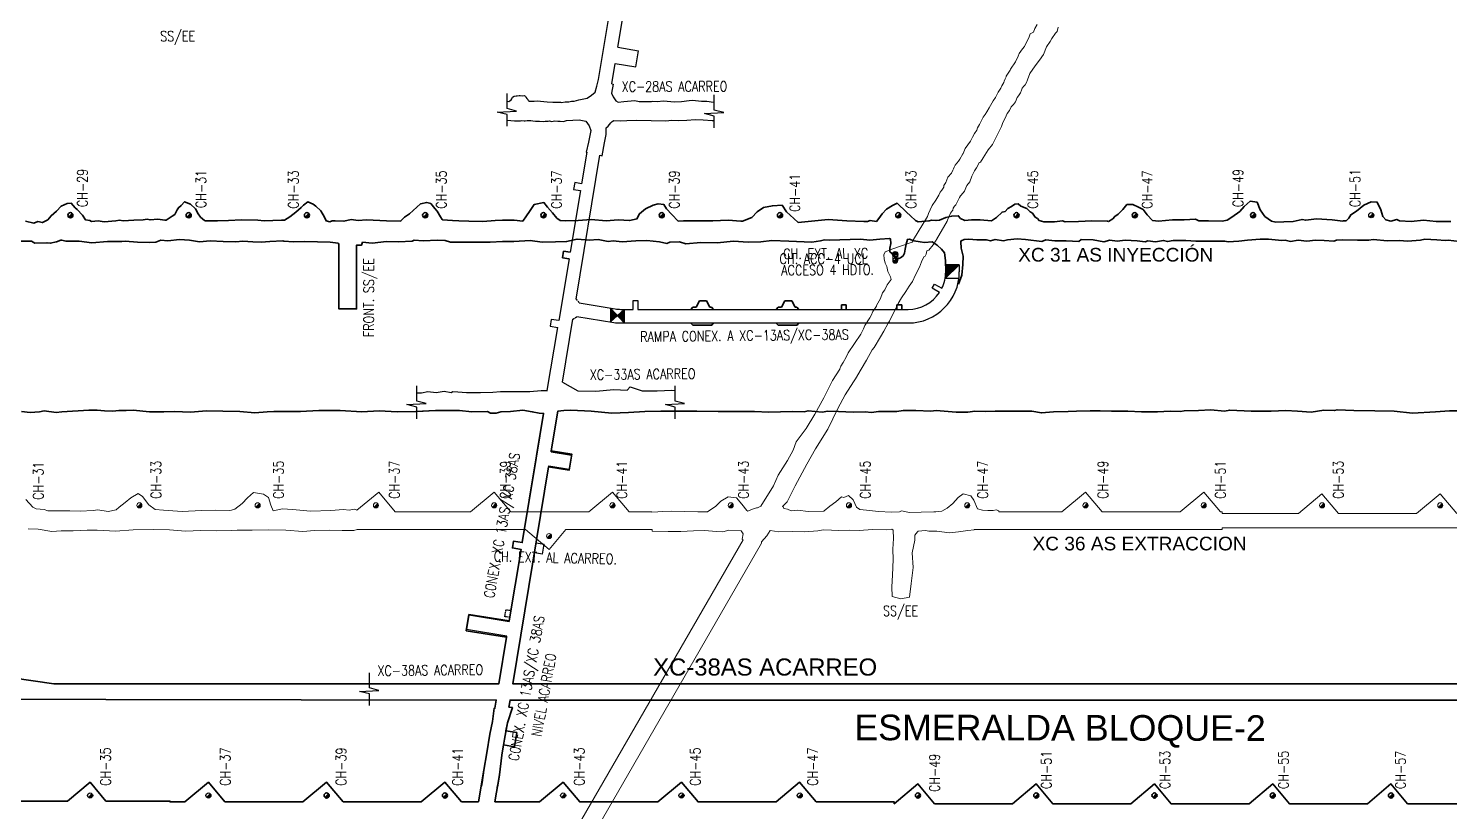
# Model space of a CAD drawing. Header units: millimetres. Extents: x -28 to 1943, y -5245 to 2752.
# Drawn here: x 1094.5 to 1510.8, y -4767.8 to -4538.3 of the extents above; entities that cross this region are included whole.
import ezdxf

# ---------------------------------------------------------------- set-up
doc = ezdxf.new("R2010")
doc.units = ezdxf.units.MM
for name, pattern in [('CONTINUA', [0]), ('DASHED', [0.75, 0.5, -0.25]), ('HIDDEN', [0.375, 0.25, -0.125])]:
    doc.linetypes.add(name, pattern=pattern)
doc.styles.add('ARIAL', font='arial.ttf')
doc.styles.add('DG-T1-473 TO 560$1$Standard', font='arial.ttf')
doc.styles.add('ROMANS', font='romans.shx', dxfattribs={"width": 0.8})
pattern_1 = [(45, (-18.060367, -4517.293513), (-0.0220970869, 0.0220970869), []), (135, (-18.060367, -4517.293513), (-0.0220970869, -0.0220970869), [])]

msp = doc.modelspace()

# ---------------------------------------------------------------- hatches: boundary and pattern name
at = {"lineweight": 35}
for color, points in [(5, [(1106.298, -4593.579, 0.6655196), (1107.575, -4593.045, 0.2008265), (1107.351, -4592.511)]), (5, [(1140.94, -4593.579, 0.6655196), (1142.216, -4593.045, 0.2008265), (1141.992, -4592.511)]), (5, [(1175.581, -4593.579, 0.6655196), (1176.857, -4593.045, 0.2008265), (1176.633, -4592.511)]), (5, [(1210.222, -4593.579, 0.6655196), (1211.498, -4593.045, 0.2008265), (1211.274, -4592.511)]), (5, [(1244.862, -4593.579, 0.6655196), (1246.139, -4593.045, 0.2008265), (1245.915, -4592.511)]), (3, [(1279.503, -4593.579, 0.6655196), (1280.78, -4593.045, 0.2008265), (1280.556, -4592.511)]), (3, [(1314.144, -4593.579, 0.6655196), (1315.421, -4593.045, 0.2008265), (1315.197, -4592.511)]), (5, [(1348.786, -4593.579, 0.6655196), (1350.062, -4593.045, 0.2008265), (1349.838, -4592.511)]), (5, [(1383.426, -4593.579, 0.6655196), (1384.703, -4593.045, 0.2008265), (1384.479, -4592.511)]), (5, [(1418.068, -4593.579, 0.6655196), (1419.344, -4593.045, 0.2008265), (1419.12, -4592.511)]), (5, [(1452.709, -4593.579, 0.6655196), (1453.985, -4593.045, 0.2008265), (1453.761, -4592.511)]), (5, [(1181.354, -4763.579, 0.6655196), (1182.63, -4763.045, 0.2008265), (1182.407, -4762.511)]), (5, [(1215.995, -4763.579, 0.6655196), (1217.271, -4763.045, 0.2008265), (1217.048, -4762.511)]), (5, [(1354.559, -4763.579, 0.6655196), (1355.836, -4763.045, 0.2008265), (1355.612, -4762.511)]), (5, [(1389.2, -4763.579, 0.6655196), (1390.477, -4763.045, 0.2008265), (1390.253, -4762.511)]), (5, [(1423.841, -4763.579, 0.6655196), (1425.118, -4763.045, 0.2008265), (1424.894, -4762.511)]), (5, [(1458.482, -4763.579, 0.6655196), (1459.759, -4763.045, 0.2008265), (1459.535, -4762.511)]), (5, [(1493.123, -4763.579, 0.6655196), (1494.4, -4763.045, 0.2008265), (1494.176, -4762.511)])]:
    msp.add_hatch(color=color, dxfattribs=at).paths.add_polyline_path(points)
for points in [[(1487.35, -4593.579, 0.6655196), (1488.626, -4593.045, 0.2008265), (1488.402, -4592.511)], [(1112.072, -4763.579, 0.6655196), (1113.348, -4763.045, 0.2008265), (1113.125, -4762.511)], [(1146.713, -4763.579, 0.6655196), (1147.989, -4763.045, 0.2008265), (1147.766, -4762.511)], [(1250.636, -4763.579, 0.6655196), (1251.912, -4763.045, 0.2008265), (1251.689, -4762.511)], [(1285.277, -4763.579, 0.6655196), (1286.553, -4763.045, 0.2008265), (1286.33, -4762.511)], [(1319.918, -4763.579, 0.6655196), (1321.194, -4763.045, 0.2008265), (1320.971, -4762.511)]]:
    msp.add_hatch(color=5).paths.add_polyline_path(points)
h = msp.add_hatch(dxfattribs=at)
h.set_pattern_fill('ANSI37', scale=0.25, style=0)
h.set_pattern_definition(pattern_1)
h.paths.add_polyline_path([(1349.195, -4604.538, 1), (1347.695, -4604.538)])
at = {"lineweight": 20}
h = msp.add_hatch(dxfattribs=at)
h.set_pattern_fill('ANSI37', color=252, scale=0.25, style=0)
h.set_pattern_definition(pattern_1)
h.paths.add_polyline_path([(1348.445, -4606.366), (1349.195, -4606.366, 0.3333333), (1348.655, -4605.646), (1348.445, -4605.646)])
h.paths.add_polyline_path([(1347.695, -4606.366, 0.4142136), (1348.445, -4607.116), (1348.445, -4606.366)])
at = {"lineweight": 9}
for color, points in [(7, [(1347.918, -4606.9, 0.6655196), (1349.195, -4606.366, 0.2008265), (1348.971, -4605.831)]), (7, [(1126.506, -4678.579, 0.6655196), (1127.782, -4678.045, 0.2008265), (1127.559, -4677.511)]), (7, [(1161.147, -4678.579, 0.6655196), (1162.423, -4678.045, 0.2008265), (1162.2, -4677.511)]), (7, [(1195.788, -4678.579, 0.6655196), (1197.064, -4678.045, 0.2008265), (1196.841, -4677.511)]), (7, [(1230.429, -4678.579, 0.6655196), (1231.705, -4678.045, 0.2008265), (1231.482, -4677.511)]), (5, [(1265.07, -4678.579, 0.6655196), (1266.346, -4678.045, 0.2008265), (1266.123, -4677.511)]), (5, [(1299.711, -4678.579, 0.6655196), (1300.987, -4678.045, 0.2008265), (1300.764, -4677.511)]), (7, [(1334.352, -4678.579, 0.6655196), (1335.628, -4678.045, 0.2008265), (1335.405, -4677.511)]), (7, [(1368.993, -4678.579, 0.6655196), (1370.269, -4678.045, 0.2008265), (1370.046, -4677.511)]), (7, [(1403.634, -4678.579, 0.6655196), (1404.91, -4678.045, 0.2008265), (1404.687, -4677.511)]), (5, [(1438.275, -4678.579, 0.6655196), (1439.551, -4678.045, 0.2008265), (1439.328, -4677.511)]), (7, [(1472.916, -4678.579, 0.6655196), (1474.192, -4678.045, 0.2008265), (1473.969, -4677.511)]), (7, [(1507.557, -4678.579, 0.6655196), (1508.833, -4678.045, 0.2008265), (1508.61, -4677.511)]), (7, [(1246.508, -4687.578, 0.6655196), (1247.784, -4687.044, 0.2008265), (1247.561, -4686.51)])]:
    msp.add_hatch(color=color, dxfattribs=at).paths.add_polyline_path(points)
at = {"lineweight": 25}
h = msp.add_hatch(color=8, dxfattribs=at)
h.paths.add_polyline_path([(1367.2, -4607.623), (1365.2, -4607.623), (1365.2, -4609.536)])
h.paths.add_polyline_path([(1365.2, -4607.623), (1363.2, -4607.623), (1363.2, -4609.623, -0.0457406), (1363.016, -4611.623), (1365.2, -4609.536)])
h = msp.add_hatch(color=8, dxfattribs=at)
h.paths.add_polyline_path([(1269.042, -4620.623), (1267.056, -4622.46), (1267.205, -4622.623), (1269.042, -4622.623)])
h.paths.add_polyline_path([(1269.042, -4622.623), (1267.205, -4622.623), (1269.042, -4624.623)])
h.paths.add_polyline_path([(1266.904, -4622.601), (1265.042, -4622.295), (1265.042, -4624.322)])
h.paths.add_polyline_path([(1265.042, -4620.268), (1265.042, -4622.295), (1266.904, -4622.601), (1267.056, -4622.46)])

# ---------------------------------------------------------------- linework, layer by layer
at = {"color": 8, "lineweight": 25}
for p, q in [((1261.55, -4553.336), (1266.73, -4521.938)), ((1267.167, -4543.863), (1270.774, -4521.997)), ((1265.401, -4554.567), (1266.386, -4548.599)), ((1363.016, -4611.623), (1367.2, -4607.623)), ((1367.2, -4607.623), (1363.2, -4607.623)), ((1367.2, -4607.623), (1367.2, -4609.623)), ((1367.066, -4611.623), (1363.016, -4611.623)), ((1359.231, -4614.451), (1359.926, -4613.236)), ((1361.401, -4615.692), (1359.231, -4614.451)), ((1359.926, -4613.236), (1362.076, -4614.466)), ((1255.825, -4618.756), (1266.367, -4620.486)), ((1265.042, -4620.268), (1265.042, -4624.322)), ((1265.042, -4620.268), (1269.042, -4624.623)), ((1265.042, -4624.322), (1269.042, -4620.623)), ((1268.055, -4620.623), (1271.661, -4620.623)), ((1269.042, -4620.623), (1269.042, -4624.623)), ((1271.661, -4620.624), (1271.661, -4618.024)), ((1271.661, -4618.024), (1273.061, -4618.024)), ((1271.661, -4620.623), (1271.661, -4619.323)), ((1273.061, -4618.024), (1273.061, -4620.624)), ((1273.061, -4619.323), (1273.061, -4620.623)), ((1273.061, -4620.623), (1288.536, -4620.623)), ((1288.536, -4620.623), (1313.536, -4620.623)), ((1313.536, -4620.623), (1332.7, -4620.623)), ((1332.7, -4620.623), (1348.933, -4620.623)), ((1348.933, -4620.623), (1352.2, -4620.623)), ((1247.636, -4623.553), (1247.311, -4625.526)), ((1249.905, -4623.927), (1247.636, -4623.553)), ((1250.989, -4641.93), (1254.025, -4623.528)), ((1255.174, -4622.703), (1266.041, -4624.486)), ((1267.729, -4624.623), (1288.499, -4624.623)), ((1288.499, -4624.623), (1313.499, -4624.623)), ((1313.499, -4624.623), (1352.2, -4624.623)), ((1246.52, -4644.441), (1249.579, -4625.9)), ((1247.311, -4625.526), (1249.579, -4625.9)), ((1239.177, -4688.958), (1245.423, -4651.095)), ((1247.621, -4662.346), (1249.575, -4650.5)), ((1243.217, -4689.04), (1246.937, -4666.49)), ((1246.937, -4666.49), (1252.957, -4667.483)), ((1247.621, -4662.346), (1253.641, -4663.34)), ((1253.641, -4663.34), (1252.957, -4667.483)), ((1235.342, -4712.201), (1238.851, -4690.931)), ((1243.217, -4689.04), (1245.585, -4689.431)), ((1236.412, -4730.292), (1242.729, -4692)), ((1245.097, -4692.391), (1242.729, -4692)), ((1223.504, -4710.247), (1222.82, -4714.391)), ((1235.343, -4712.2), (1223.504, -4710.247)), ((1234.659, -4716.344), (1222.82, -4714.391)), ((1232.358, -4730.292), (1234.659, -4716.344)), ((1194.416, -4730.292), (1232.358, -4730.292)), ((1236.412, -4730.292), (1270.151, -4730.292)), ((1510.07, -4730.292), (1591.111, -4730.292)), ((1194.416, -4735.047), (1231.566, -4735.096)), ((1231.566, -4735.092), (1231.175, -4737.467)), ((1235.62, -4735.092), (1235.282, -4737.145)), ((1236.284, -4737.31, 0), (1235.282, -4737.145)), ((1235.62, -4735.095), (1270.151, -4735.094)), ((1509.675, -4735.092), (1548.448, -4735.092)), ((1230.978, -4737.434, 0), (1231.175, -4737.467))]:
    msp.add_line(p, q, dxfattribs=at)
at = {"color": 252, "linetype": 'Continuous'}
msp.add_line((1261.508, -4553.329), (1261.55, -4553.336), dxfattribs=at)
at = {"color": 5, "lineweight": 35}
for p, q in [((1106.298, -4593.579), (1107.351, -4592.511)), ((1140.94, -4593.579), (1141.992, -4592.511)), ((1175.581, -4593.579), (1176.633, -4592.511)), ((1210.222, -4593.579), (1211.274, -4592.511)), ((1244.862, -4593.579), (1245.915, -4592.511)), ((1348.786, -4593.579), (1349.838, -4592.511)), ((1383.426, -4593.579), (1384.479, -4592.511)), ((1418.068, -4593.579), (1419.12, -4592.511)), ((1452.709, -4593.579), (1453.761, -4592.511)), ((1347.695, -4604.538), (1349.195, -4604.538)), ((1181.354, -4763.579), (1182.407, -4762.511)), ((1215.995, -4763.579), (1217.048, -4762.511)), ((1354.559, -4763.579), (1355.612, -4762.511)), ((1389.2, -4763.579), (1390.253, -4762.511)), ((1423.841, -4763.579), (1424.894, -4762.511)), ((1458.482, -4763.579), (1459.535, -4762.511)), ((1493.123, -4763.579), (1494.176, -4762.511))]:
    msp.add_line(p, q, dxfattribs=at)
at = {"color": 3, "lineweight": 35}
for p, q in [((1279.503, -4593.579), (1280.556, -4592.511)), ((1314.144, -4593.579), (1315.197, -4592.511)), ((1288.536, -4620.623), (1289.103, -4620.024)), ((1289.103, -4620.024), (1290.115, -4620.024)), ((1290.115, -4620.024), (1291.095, -4618.14)), ((1291.095, -4618.14), (1293.124, -4618.141)), ((1293.124, -4618.141), (1294.139, -4620.028)), ((1294.139, -4620.028), (1294.6, -4620.028)), ((1294.6, -4620.028), (1295.206, -4620.623)), ((1313.536, -4620.623), (1314.103, -4620.024)), ((1314.103, -4620.024), (1315.115, -4620.024)), ((1315.115, -4620.024), (1316.095, -4618.14)), ((1316.095, -4618.14), (1318.124, -4618.141)), ((1318.124, -4618.141), (1319.139, -4620.028)), ((1319.139, -4620.028), (1319.6, -4620.028)), ((1319.6, -4620.028), (1320.206, -4620.623)), ((1332.7, -4620.623), (1332.7, -4619.323)), ((1332.7, -4619.323), (1334.1, -4619.323)), ((1334.1, -4619.323), (1334.1, -4620.623)), ((1348.933, -4620.623), (1348.933, -4619.323)), ((1348.933, -4619.323), (1350.333, -4619.323)), ((1350.333, -4619.323), (1350.333, -4620.623)), ((1288.499, -4624.623), (1289.103, -4625.235)), ((1294.658, -4625.24), (1295.176, -4624.623)), ((1313.499, -4624.623), (1314.103, -4625.235)), ((1319.658, -4625.24), (1320.176, -4624.623)), ((1289.103, -4625.235), (1294.658, -4625.24)), ((1314.103, -4625.235), (1319.658, -4625.24))]:
    msp.add_line(p, q, dxfattribs=at)
at = {"color": 5}
for p, q in [((1487.35, -4593.579), (1488.402, -4592.511)), ((1250.636, -4763.579), (1251.689, -4762.511)), ((1285.277, -4763.579), (1286.33, -4762.511)), ((1319.918, -4763.579), (1320.971, -4762.511))]:
    msp.add_line(p, q, dxfattribs=at)
at = {"color": 5, "linetype": 'Continuous'}
msp.add_line((1346.88, -4602.704), (1346.845, -4603.217), dxfattribs=at)
at = {"color": 5, "lineweight": 20}
for p, q in [((1347.695, -4604.538), (1347.695, -4606.366)), ((1347.695, -4606.366), (1349.195, -4606.366)), ((1348.445, -4605.616), (1348.445, -4607.116)), ((1349.195, -4604.538), (1349.195, -4606.366))]:
    msp.add_line(p, q, dxfattribs=at)
at = {"color": 1, "lineweight": 9}
for p, q in [((1347.918, -4606.9), (1348.971, -4605.831)), ((1126.506, -4678.579), (1127.559, -4677.511)), ((1161.147, -4678.579), (1162.2, -4677.511)), ((1195.788, -4678.579), (1196.841, -4677.511)), ((1230.429, -4678.579), (1231.482, -4677.511)), ((1334.352, -4678.579), (1335.405, -4677.511)), ((1368.993, -4678.579), (1370.046, -4677.511)), ((1403.634, -4678.579), (1404.687, -4677.511)), ((1472.916, -4678.579), (1473.969, -4677.511)), ((1507.557, -4678.579), (1508.61, -4677.511)), ((1246.508, -4687.578), (1247.561, -4686.51))]:
    msp.add_line(p, q, dxfattribs=at)
at = {"color": 8, "linetype": 'DASHED'}
for p, q in [((1255.001, -4617.608), (1255.825, -4618.756)), ((1254.025, -4623.528), (1255.174, -4622.703))]:
    msp.add_line(p, q, dxfattribs=at)
at = {"color": 5, "lineweight": 9}
for p, q in [((1265.07, -4678.579), (1266.123, -4677.511)), ((1299.711, -4678.579), (1300.764, -4677.511)), ((1438.275, -4678.579), (1439.328, -4677.511))]:
    msp.add_line(p, q, dxfattribs=at)
at = {"color": 3, "linetype": 'HIDDEN'}
for p, q in [((1234.077, -4710.658), (1234.402, -4708.685)), ((1235.557, -4710.903), (1234.077, -4710.658)), ((1235.882, -4708.929), (1234.402, -4708.685))]:
    msp.add_line(p, q, dxfattribs=at)
at = {"color": 3}
for p, q in [((1112.072, -4763.579), (1113.125, -4762.511)), ((1146.713, -4763.579), (1147.766, -4762.511))]:
    msp.add_line(p, q, dxfattribs=at)
at = {"color": 1, "lineweight": 9}
for points in [[(1390.008, -4537.209), (1389.358, -4538.354), (1388.928, -4539.39), (1387.964, -4539.914), (1387.516, -4541.097), (1386.983, -4542.175), (1386.263, -4543.668), (1385.705, -4544.314), (1384.7, -4545.687), (1384.463, -4546.462), (1383.606, -4548.077), (1382.228, -4550.313), (1382.095, -4550.525), (1380.966, -4552.346), (1380.88, -4552.545), (1380.645, -4553.107), (1380.296, -4553.781), (1380.251, -4554.136), (1380.258, -4554.201), (1379.971, -4554.692), (1379.66, -4555.198), (1379.388, -4555.873), (1378.601, -4557.009), (1377.777, -4558.601), (1377.073, -4559.55), (1375.96, -4561.643), (1375.216, -4562.784), (1374.747, -4563.54), (1374.224, -4564.284), (1373.55, -4565.494), (1373.157, -4566.492), (1372.568, -4567.46), (1372.305, -4568.178), (1371.645, -4569.089), (1371.033, -4570.199), (1370.483, -4571.403), (1368.886, -4573.519), (1368.345, -4575.007), (1368.257, -4575.094), (1367.383, -4576.678), (1366.996, -4577.185), (1365.951, -4578.439), (1365.646, -4578.977), (1365.484, -4579.458), (1365.331, -4579.862), (1364.882, -4580.688), (1363.84, -4581.915), (1363.215, -4583.488), (1362.692, -4584.374), (1362.631, -4584.819), (1362.086, -4585.749), (1361.595, -4586.261), (1361.177, -4587.179), (1360.341, -4588.624), (1359.293, -4590.2), (1358.64, -4591.455), (1358.145, -4592.566), (1357.851, -4593.461), (1353.77, -4600.144), (1353.749, -4600.183), (1353.675, -4600.379), (1353.481, -4600.882), (1353.376, -4600.97), (1347.467, -4603.043), (1347.279, -4603.115), (1345.498, -4603.748), (1345.122, -4604.623), (1345.137, -4605.83), (1345.502, -4607.137), (1345.964, -4608.118), (1346.297, -4609.555), (1347.003, -4611.087), (1347.219, -4611.839), (1346.034, -4613.479), (1345.39, -4614.869), (1344.712, -4615.802), (1344.111, -4617.418), (1342.941, -4619.478), (1342.916, -4619.659), (1341.886, -4621.21), (1341.403, -4622.404), (1340.984, -4623.11), (1339.476, -4625.38), (1339.158, -4626.331), (1338.436, -4627.715), (1338.385, -4627.928), (1334.668, -4633.375), (1334.038, -4634.668), (1333.15, -4636.171), (1332.507, -4637.26), (1332.244, -4638.013), (1332.214, -4638.119), (1330.089, -4641.454), (1327.523, -4646.528), (1324.877, -4651.322), (1322.383, -4655.495), (1319.391, -4659.478), (1318.561, -4661.895), (1316.87, -4664.878), (1314.146, -4669.186), (1312.749, -4672.356), (1309.041, -4678.305), (1308.035, -4678.766), (1307.781, -4678.801), (1306.606, -4679.161), (1305.252, -4679.787), (1304.943, -4679.505), (1303.492, -4677.69), (1301.968, -4675.886), (1299.527, -4675.539), (1297.377, -4676.783), (1295.853, -4678.321), (1293.421, -4679.991), (1290.587, -4679.895), (1286.555, -4679.841), (1282.953, -4679.764), (1280.314, -4679.83), (1278.934, -4679.932), (1277.153, -4680.061), (1277.153, -4679.945), (1270.454, -4679.945), (1265.583, -4674.14), (1258.665, -4679.945), (1235.813, -4679.945), (1230.942, -4674.14), (1224.024, -4679.945), (1201.987, -4679.945), (1197.116, -4674.14), (1190.752, -4679.48), (1190.051, -4679.202), (1188.522, -4679.472), (1186.847, -4679.223), (1183.08, -4679.556), (1177.135, -4679.732), (1171.922, -4679.299), (1168.994, -4679.107), (1166.205, -4679.632), (1165.527, -4678.035), (1164.88, -4675.748), (1163.422, -4674.751), (1160.486, -4674.26), (1158.69, -4675.828), (1157.17, -4677.464), (1154.947, -4679.21), (1154.015, -4679.495), (1153.533, -4679.547), (1149.257, -4679.483), (1145.258, -4679.587), (1139.591, -4679.86), (1134.084, -4679.465), (1131.66, -4679.302), (1129.771, -4677.866), (1127.929, -4675.445), (1126.639, -4674.53), (1124.504, -4675.882), (1122.856, -4677.214), (1121.105, -4678.577), (1120.242, -4679.396), (1117.876, -4679.807), (1114.824, -4679.373), (1113.508, -4679.579), (1109.725, -4679.784), (1106.64, -4679.68), (1102.634, -4679.68), (1100.242, -4679.669), (1099.12, -4679.243), (1096.805, -4679.113), (1095.825, -4678.623), (1093.795, -4676.291)], [(1512.941, -4680.445), (1508.07, -4674.64), (1501.152, -4680.445), (1478.3, -4680.445), (1473.429, -4674.64), (1466.511, -4680.445), (1444.224, -4680.445), (1444.224, -4679.945), (1443.659, -4679.945), (1438.788, -4674.14), (1431.87, -4679.945), (1409.018, -4679.945), (1404.147, -4674.14), (1397.229, -4679.945), (1378.809, -4679.945), (1378.793, -4679.66), (1378.024, -4679.382), (1377.099, -4679.567), (1375.574, -4679.59), (1373.997, -4679.485), (1372.505, -4679.087), (1371.475, -4676.532), (1370.588, -4675.279), (1368.365, -4674.66), (1366.875, -4675.701), (1365.256, -4677.546), (1363.648, -4678.869), (1362.115, -4679.786), (1360.293, -4679.914), (1359.767, -4679.956), (1356.07, -4680.002), (1352.625, -4680.13), (1350.224, -4679.668), (1349.676, -4679.959), (1347.416, -4680.041), (1343.462, -4679.806), (1341.023, -4679.545), (1338.074, -4679.24), (1337.094, -4678.575), (1336.146, -4676.449), (1334.754, -4675.204), (1333.407, -4675.702), (1332.695, -4675.585), (1330.986, -4676.968), (1329.317, -4678.302), (1327.639, -4679.677), (1327.494, -4679.732), (1322.942, -4679.867), (1319.929, -4679.42), (1317.97, -4679.622), (1316.847, -4679.124), (1315.842, -4678.99), (1315.716, -4678.554), (1315.44, -4678.356), (1316.781, -4676.991), (1319.111, -4672.28), (1322.573, -4665.985), (1325.076, -4661.502), (1328.677, -4655.694), (1331.613, -4649.687), (1333.745, -4645.698), (1336.248, -4641.833), (1336.826, -4640.965), (1338.424, -4638.199), (1338.424, -4638.199), (1340.01, -4635.488), (1341.668, -4632.452), (1342.276, -4631.822), (1344.078, -4628.64), (1345.106, -4627.003), (1346.347, -4624.675), (1346.776, -4624.071), (1348.294, -4620.909), (1349.327, -4618.879), (1350.263, -4617.268), (1351.558, -4615.36), (1352.517, -4613.842), (1353.514, -4612.453), (1354.344, -4610.53), (1355.507, -4608.265), (1356.149, -4606.727), (1356.844, -4605.198), (1357.217, -4605.03), (1357.454, -4604.498), (1357.713, -4603.521), (1358.31, -4603.302), (1359.511, -4601.697), (1360.44, -4600.34), (1360.527, -4600.144), (1363.593, -4594.786), (1363.986, -4593.681), (1364.626, -4592.425), (1365.213, -4591.673), (1365.318, -4591.591), (1365.443, -4591.003), (1365.765, -4590.385), (1366.169, -4590.022), (1366.886, -4588.68), (1367.298, -4587.82), (1367.568, -4587.385), (1368.293, -4586.521), (1368.732, -4585.992), (1369.115, -4585.05), (1369.443, -4584.323), (1370.3, -4583.279), (1370.897, -4581.572), (1370.997, -4581.446), (1371.53, -4580.289), (1371.63, -4580.069), (1372.199, -4579.18), (1372.738, -4578.245), (1373.05, -4577.607), (1373.367, -4577.536), (1373.397, -4577.536), (1374.185, -4576.204), (1375.669, -4573.882), (1376.874, -4572.328), (1378.15, -4569.846), (1379.515, -4567.027), (1379.971, -4565.912), (1380.592, -4564.579), (1381.261, -4563.248), (1381.859, -4562.341), (1382.408, -4561.317), (1383.115, -4560.636), (1383.606, -4559.811), (1384.111, -4558.606), (1384.581, -4558.052), (1385.09, -4557.221), (1385.385, -4556.39), (1385.651, -4555.792), (1386.144, -4555.24), (1386.528, -4554.822), (1386.835, -4554.217), (1387.204, -4553.38), (1387.852, -4551.494), (1389.384, -4549.313), (1390.698, -4547.62), (1391.829, -4546.02), (1392.714, -4543.706), (1393.769, -4542.191), (1394.257, -4541.241), (1395.325, -4539.731), (1395.869, -4539.255), (1396.172, -4537.984)], [(1210.461, -4849.945), (1303.885, -4688.127), (1303.594, -4687.911), (1303.931, -4686.415), (1303.331, -4685.502), (1299.715, -4685.281), (1297.935, -4685.83), (1295.961, -4685.673), (1292.682, -4685.399), (1289.32, -4685.535), (1285.658, -4685.683), (1281.881, -4685.676), (1277.222, -4685.594), (1277.222, -4685.145), (1251.892, -4685.145), (1247.021, -4690.949), (1240.104, -4685.145), (1190.86, -4685.145), (1189.848, -4685.402), (1186.415, -4685.376), (1182.698, -4685.305), (1178.323, -4685.374), (1174.868, -4685.695), (1169.885, -4685.354), (1164.822, -4685.249), (1160.087, -4685.267), (1155.687, -4685.337), (1153.955, -4685.373), (1149.625, -4685.464), (1145.035, -4685.411), (1140.561, -4685.65), (1135.851, -4685.256), (1131.109, -4685.167), (1125.253, -4685.227), (1120.036, -4685.63), (1114.673, -4685.343), (1114.635, -4685.325), (1111.684, -4685.298), (1107.611, -4685.521), (1104.135, -4685.504), (1101.359, -4685.735), (1097.378, -4685.023), (1094.418, -4684.898)], [(1216.464, -4849.945), (1309.298, -4689.151), (1309.298, -4688.773), (1310.77, -4686.995), (1311.786, -4685.447), (1314.373, -4685.759), (1318.308, -4685.692), (1321.873, -4685.782), (1325.786, -4685.533), (1327.312, -4685.245), (1329.746, -4685.31), (1331.918, -4685.392), (1334.992, -4685.291), (1337.87, -4685.418), (1341.798, -4685.167), (1345.928, -4685.234), (1347.392, -4684.985), (1347.808, -4685.329), (1347.928, -4687.714), (1347.68, -4690.889), (1347.851, -4693.903), (1347.596, -4698.521), (1347.413, -4701.908), (1347.566, -4704.71), (1350.093, -4705.462), (1352.645, -4704.967), (1353.078, -4700.979), (1353.64, -4696.291), (1353.406, -4691.915), (1354.146, -4688.252), (1354.176, -4686.795), (1354.994, -4685.821), (1355.14, -4685.633), (1357.298, -4685.375), (1358.235, -4685.584), (1360.632, -4685.559), (1364.291, -4686.076), (1366.97, -4685.839), (1369.681, -4685.435), (1371.571, -4685.188), (1371.571, -4685.145), (1444.224, -4685.145), (1444.224, -4684.645), (1620.551, -4684.645)]]:
    msp.add_lwpolyline(points, dxfattribs=at)
at = {"color": 8, "lineweight": 25}
for points in [[(1267.167, -4543.863), (1273.186, -4544.856)], [(1272.405, -4549.592), (1273.186, -4544.856)], [(1266.386, -4548.599), (1272.405, -4549.592)], [(1234.707, -4559.611), (1235.211, -4559.728), (1235.552, -4559.552), (1235.895, -4559.235), (1236.168, -4558.912), (1236.328, -4558.437), (1236.793, -4558.165), (1237.38, -4558.077), (1237.712, -4558.062), (1238.255, -4557.991), (1238.595, -4557.976), (1239.125, -4558.051), (1239.833, -4558.028), (1240.134, -4558.272), (1240.234, -4558.515), (1240.507, -4558.84), (1240.839, -4559.131), (1240.77, -4559.297), (1241.01, -4559.478), (1241.107, -4559.653), (1241.135, -4559.661), (1241.911, -4559.629), (1242.676, -4559.664), (1243.727, -4559.589), (1244.541, -4559.659), (1245.525, -4559.719), (1246.493, -4559.859), (1248.163, -4559.89), (1248.75, -4559.958), (1249.644, -4559.929), (1250.399, -4559.943), (1250.636, -4560.014), (1251.723, -4559.878), (1252.828, -4559.838), (1253.59, -4559.613), (1254.41, -4559.612), (1255.7, -4559.246), (1258.212, -4558.733), (1259.412, -4557.923), (1260.54, -4556.988), (1261.013, -4555.246), (1261.508, -4553.329)], [(1265.401, -4554.567), (1265.779, -4554.629), (1265.282, -4557.256), (1265.774, -4558.368), (1266.564, -4559.501), (1267.302, -4559.911), (1268.883, -4559.751), (1272.191, -4559.472), (1273.395, -4559.697), (1277.051, -4559.763), (1277.423, -4559.691), (1278.663, -4559.723), (1280.505, -4559.574), (1283.742, -4559.823), (1285.862, -4559.751), (1288.094, -4559.405), (1289.051, -4559.366), (1291.685, -4559.66), (1293.267, -4559.658), (1295.204, -4559.922), (1295.434, -4559.919)], [(1234.707, -4565.171), (1236.874, -4565.371), (1237.9, -4565.381), (1238.198, -4565.364), (1238.684, -4565.45), (1239.084, -4565.336), (1239.707, -4565.424), (1240.038, -4565.393), (1240.581, -4565.352), (1241.114, -4565.269), (1241.695, -4565.327), (1242.241, -4565.406), (1243.077, -4565.513), (1243.737, -4565.53), (1244.216, -4565.492), (1245.5, -4565.594), (1245.905, -4565.517), (1246.279, -4565.472), (1246.725, -4565.47), (1246.783, -4565.457), (1247.129, -4565.45), (1247.712, -4565.568), (1248.264, -4565.54), (1248.699, -4565.407), (1249.548, -4565.481), (1250.27, -4565.476), (1251.156, -4565.576), (1251.51, -4565.461), (1252.139, -4565.332), (1255.851, -4565.063), (1257.764, -4565.483), (1258.758, -4566.885), (1259.23, -4568.194), (1258.6, -4571.632), (1257.875, -4574.534), (1258.048, -4574.563), (1256.52, -4583.829), (1254.548, -4583.504), (1254.223, -4585.477), (1256.194, -4585.802), (1253.212, -4603.878), (1251.24, -4603.553), (1250.915, -4605.526), (1252.887, -4605.851), (1250.915, -4605.526), (1251.24, -4603.553), (1253.212, -4603.878)], [(1255.001, -4617.608), (1261.947, -4575.506), (1262.596, -4575.613), (1263.247, -4571.836), (1263.748, -4569.43), (1263.755, -4567.474), (1264.367, -4567.01), (1265.118, -4565.979), (1265.555, -4565.562), (1266.047, -4565.35), (1267.911, -4565.366), (1269.843, -4565.338), (1272.592, -4565.203), (1281.211, -4565.356), (1283.01, -4565.249), (1285, -4565.323), (1287.421, -4565.16), (1289.777, -4565.004), (1292.196, -4565.15), (1294.824, -4565.279), (1295.434, -4565.323)], [(1252.887, -4605.851), (1249.905, -4623.927)], [(1208.273, -4645.044), (1209.708, -4645.132), (1211.528, -4644.653), (1213.997, -4645.027), (1216.291, -4644.6), (1218.368, -4644.962), (1218.872, -4644.71), (1220.302, -4644.752), (1222.851, -4645.021), (1226.908, -4644.982), (1230.527, -4644.866), (1232.827, -4644.644), (1236.582, -4644.664), (1240.558, -4644.648), (1241.383, -4644.736), (1244.726, -4644.411), (1246.521, -4644.441)], [(1250.989, -4641.93), (1255.492, -4644.496), (1260.739, -4644.568), (1265.968, -4644.115), (1269.922, -4644.346), (1270.798, -4643.28), (1274.336, -4644.527), (1278.661, -4644.45), (1283.015, -4644.268), (1284.008, -4644.355)], [(1208.273, -4650.558), (1213.807, -4650.278), (1220.823, -4650.232), (1224.445, -4650.605), (1228.955, -4650.525), (1229.848, -4651.085), (1231.58, -4651.081), (1232.914, -4650.603), (1235.712, -4650.503), (1239.351, -4650.169), (1242.089, -4650.628), (1244.15, -4651.073), (1245.423, -4651.095)], [(1249.575, -4650.5), (1251.371, -4650.305), (1253.39, -4650.208), (1259.321, -4650.449), (1265.389, -4651.006), (1270.298, -4650.826), (1275.048, -4650.545), (1279.812, -4650.477), (1284.008, -4650.464)], [(1236.287, -4690.508), (1236.613, -4688.535)], [(1238.851, -4690.931), (1236.287, -4690.508)], [(1239.177, -4688.958), (1236.613, -4688.535)], [(1245.097, -4692.391), (1245.585, -4689.431)]]:
    msp.add_lwpolyline(points, dxfattribs=at)
at = {"color": 252, "linetype": 'CONTINUA'}
for points in [[(1234.707, -4567.012), (1234.707, -4563.593), (1231.784, -4562.842), (1237.445, -4562.564), (1234.707, -4561.839), (1234.707, -4557.384)], [(1295.434, -4567.407), (1295.434, -4563.988), (1292.51, -4563.237), (1298.172, -4562.959), (1295.434, -4562.234), (1295.434, -4557.779)], [(1208.273, -4652.704), (1208.273, -4649.285), (1205.349, -4648.534), (1211.011, -4648.256), (1208.273, -4647.531), (1208.273, -4643.076)], [(1284.008, -4652.704), (1284.008, -4649.285), (1281.085, -4648.534), (1286.746, -4648.256), (1284.008, -4647.531), (1284.008, -4643.076)], [(1194.416, -4736.702), (1194.416, -4733.282), (1191.493, -4732.531), (1197.154, -4732.254), (1194.416, -4731.528), (1194.416, -4727.073)]]:
    msp.add_lwpolyline(points, dxfattribs=at)
at = {"color": 5, "lineweight": 35}
for points in [[(1093.634, -4594.78), (1096.068, -4595.333), (1097.234, -4594.853), (1098.607, -4595.221), (1100.213, -4594.395), (1101.18, -4593.21), (1102.724, -4591.825), (1104.102, -4590.356), (1105.898, -4589.668), (1107.064, -4589.566), (1108.198, -4590.852), (1108.78, -4591.425), (1110.338, -4593.009), (1111.21, -4594.372), (1112.534, -4594.631), (1113.001, -4594.885), (1114.961, -4594.694), (1116.676, -4594.962), (1120.087, -4594.686), (1121.217, -4594.483), (1122.291, -4594.658), (1125.392, -4594.472), (1128.124, -4594.375), (1129.29, -4594.219), (1130.142, -4594.433), (1132.397, -4594.183), (1134.434, -4594.501), (1134.897, -4594.48), (1136.635, -4593.293), (1137.361, -4592.797), (1138.057, -4591.479), (1138.46, -4590.854), (1139.294, -4590.17), (1140.197, -4589.092), (1141.957, -4589.796), (1143.417, -4591.225), (1144.266, -4592.691), (1144.962, -4593.583), (1146.11, -4594.567), (1146.349, -4594.709), (1149.894, -4594.701), (1153.09, -4594.571), (1156.978, -4594.406), (1161.678, -4594.472), (1163.542, -4594.667), (1168.611, -4594.47), (1169.512, -4594.463), (1171.092, -4593.493), (1172.874, -4592.125), (1174.397, -4590.84), (1175.105, -4590.061), (1176.362, -4589.162), (1177.93, -4589.772), (1178.707, -4590.39), (1180.132, -4591.742), (1181.273, -4593.611), (1181.712, -4594.675), (1182.783, -4595.031), (1183.533, -4594.715), (1184.376, -4594.746), (1186.939, -4594.841), (1189.101, -4594.298), (1191.109, -4594.631), (1193.558, -4594.418), (1199.376, -4594.694), (1203.512, -4594.756), (1203.657, -4594.733), (1204.671, -4593.656), (1206.186, -4592.65), (1209.416, -4589.728), (1211.181, -4589.292), (1212.378, -4589.623), (1213.554, -4591.065), (1214.259, -4591.904), (1215.196, -4593.537), (1215.757, -4594.31), (1215.805, -4594.378), (1218.785, -4594.607), (1220.606, -4594.672), (1223.572, -4594.786), (1227.646, -4594.854), (1231.199, -4594.597), (1233.379, -4594.518), (1236.795, -4594.531), (1239.315, -4594.748), (1240.463, -4593.265), (1241.322, -4591.936), (1242.676, -4589.892), (1245.499, -4589.362), (1246.544, -4590.714), (1247.997, -4592.352), (1249.286, -4593.911), (1250.278, -4594.564), (1251.922, -4594.685), (1255.504, -4594.627), (1259.399, -4594.336), (1263.736, -4594.653), (1267.285, -4594.397), (1270.541, -4594.57), (1270.724, -4594.582), (1272.765, -4594.14), (1273.479, -4592.632), (1275.279, -4591.168), (1277.473, -4590.151), (1278.994, -4589.76), (1280.684, -4589.916), (1281.462, -4591.151), (1283.022, -4592.846), (1284.858, -4594.754), (1286.402, -4594.686), (1290.11, -4594.711), (1295.028, -4594.734), (1299.497, -4594.499), (1303.185, -4594.819), (1303.718, -4594.794), (1306.383, -4593.703), (1307.97, -4592.098), (1309.802, -4590.778), (1312.451, -4590.262), (1315.281, -4590.138), (1316.574, -4592.084), (1318.681, -4594.037), (1319.995, -4595.16), (1323.86, -4594.76), (1328.756, -4594.34), (1334.256, -4594.714), (1339.245, -4594.886), (1340.331, -4594.923), (1341.118, -4594.641), (1342.896, -4594.846), (1343.653, -4593.967), (1344.643, -4592.612), (1345.893, -4591.324), (1347.588, -4590.163), (1348.962, -4589.535), (1351.678, -4592.189), (1352.913, -4593.196), (1354.342, -4594.628), (1355.191, -4594.959), (1358.357, -4594.733), (1359.075, -4594.536), (1360.337, -4594.593), (1360.441, -4594.609), (1361.425, -4594.488), (1363.267, -4593.764), (1364.967, -4593.317), (1366.892, -4593.232), (1367.563, -4594.06), (1368.825, -4594.561), (1370.751, -4594.358), (1373.335, -4594.411), (1376.599, -4594.67), (1376.663, -4594.713), (1378.101, -4593.727), (1379.712, -4592.118), (1380.654, -4591.962), (1381.408, -4591.037), (1382.506, -4590.529), (1383.44, -4589.818), (1384.414, -4589.752), (1385.186, -4590.419), (1386.942, -4591.107), (1387.977, -4592.019), (1388.628, -4592.457), (1389.441, -4593.607), (1390.074, -4593.99), (1390.576, -4594.571), (1391.954, -4594.964), (1395.064, -4594.998), (1397.463, -4594.653), (1398.227, -4594.971), (1402.138, -4594.917), (1406.046, -4594.725), (1410.587, -4594.838), (1410.918, -4594.89), (1412.134, -4594.125), (1412.72, -4593.428), (1413.751, -4592.757), (1415.074, -4591.35), (1416.309, -4589.893), (1418.066, -4589.953), (1419.725, -4590.721), (1421.086, -4591.409), (1422.228, -4592.921), (1423.827, -4594.566), (1425.537, -4594.75), (1429.613, -4594.439), (1433.047, -4594.414), (1436.367, -4594.203), (1437.312, -4594.676), (1440.162, -4594.746), (1444.153, -4594.83), (1445.634, -4594.511), (1447.006, -4593.639), (1449.324, -4591.997), (1450.647, -4590.513), (1452.383, -4588.958), (1454.401, -4589.219), (1455.33, -4591.429), (1456.701, -4593.391), (1458.618, -4594.809), (1459.943, -4595.109), (1462.215, -4595.001), (1465.015, -4594.847), (1467.593, -4594.301), (1468.67, -4594.534), (1471.789, -4594.106), (1476.409, -4594.368), (1479.578, -4594.749), (1479.653, -4594.732), (1480.476, -4594.721), (1481.297, -4593.892), (1481.898, -4592.939), (1483.507, -4591.823), (1485.722, -4590.126), (1487.833, -4589.164), (1489.635, -4589.245), (1490.672, -4591.519), (1491.297, -4593.384), (1492.085, -4594.451), (1493.628, -4594.78), (1495.325, -4594.28), (1496.13, -4594.73), (1499.581, -4594.9), (1503.124, -4594.475), (1506.849, -4594.892), (1511.204, -4594.859)], [(1363.2, -4609.623), (1363.141, -4606.28), (1362.9, -4604.054), (1361.948, -4602.97), (1360.678, -4601.855), (1359.224, -4600.889), (1357.017, -4601.091), (1355.701, -4600.821), (1353.866, -4600.56), (1352.59, -4600.069), (1352.006, -4600.144), (1351.584, -4601.52), (1351.353, -4602.958), (1351.13, -4604.214), (1350.748, -4604.903), (1349.982, -4605.527), (1348.962, -4605.928), (1348.068, -4604.892), (1347.377, -4604.172), (1346.808, -4603.764), (1346.88, -4602.704), (1347.161, -4601.356), (1347.003, -4600.015), (1346.738, -4599.849), (1343.913, -4600.072), (1341.025, -4600.388), (1338.289, -4600.104), (1329.156, -4600.322), (1327.73, -4600.292), (1326.499, -4600.593), (1323.958, -4600.957), (1317.226, -4600.696), (1312.24, -4600.489), (1309.065, -4600.812), (1305.311, -4600.925), (1301.07, -4600.661), (1296.232, -4601.122), (1291.461, -4601), (1287.109, -4601.484), (1285.209, -4600.885), (1282.374, -4600.905), (1281.535, -4601.366), (1279.354, -4600.847), (1275.619, -4600.413), (1272.401, -4600.526), (1268.402, -4600.83), (1265.8, -4600.554), (1264.32, -4600.734), (1261.409, -4600.139), (1258.774, -4600.346), (1255.248, -4600.024), (1252.158, -4600.763), (1248.956, -4600.853), (1244.959, -4600.991), (1241.472, -4600.476), (1236.696, -4600.727), (1233.385, -4600.733), (1229.787, -4600.989), (1227.52, -4600.962), (1222.797, -4600.946), (1218.176, -4600.933), (1216.631, -4600.412), (1214.378, -4600.388), (1210.173, -4600.569), (1207.487, -4600.32), (1206.899, -4600.686), (1202.923, -4600.811), (1199.422, -4600.726), (1195.231, -4601.203), (1192.419, -4600.987), (1192.096, -4601.789), (1190.666, -4601.789), (1190.666, -4620.496), (1185.466, -4620.496), (1185.466, -4601.528), (1185.231, -4601.228), (1182.897, -4600.967), (1179.237, -4600.846), (1175.5, -4600.753), (1172.203, -4600.885), (1169.36, -4600.627), (1168.996, -4600.556), (1165.282, -4600.733), (1162.714, -4600.923), (1160.28, -4600.836), (1157.359, -4600.688), (1155.266, -4600.885), (1151.596, -4600.715), (1147.737, -4600.552), (1144.648, -4600.842), (1141.694, -4600.408), (1138.766, -4600.189), (1135.365, -4600.576), (1133.311, -4600.386), (1131.82, -4600.941), (1129.916, -4601.054), (1126.503, -4600.966), (1122.857, -4600.614), (1121.846, -4600.713), (1117.707, -4600.744), (1113.084, -4601.111), (1109.359, -4600.661), (1106.924, -4600.667), (1105.529, -4600.679), (1104.267, -4600.377), (1104.045, -4600.403), (1102.781, -4600.848), (1100.9, -4601.269), (1099.941, -4601.1), (1096.411, -4601.204), (1095.419, -4600.654), (1090.974, -4600.689)], [(1367, -4613.238), (1367.963, -4610.644), (1368.18, -4607.491), (1368.307, -4605.068), (1367.745, -4602.682), (1367.633, -4600.808), (1367.785, -4600.53), (1368.63, -4600.119), (1370.018, -4600.115), (1372.314, -4600.259), (1375.152, -4600.264), (1376.328, -4600.541), (1377.7, -4600.161), (1380.104, -4600.509), (1381.351, -4600.233), (1384.158, -4599.96), (1386.588, -4600.193), (1391.353, -4600.774), (1392.569, -4600.262), (1395.185, -4600.512), (1398.461, -4600.512), (1402.214, -4600.73), (1402.914, -4600.127), (1406.378, -4600.302), (1409.548, -4600.822), (1411.251, -4600.388), (1413.44, -4600.641), (1415.755, -4600.376), (1419.322, -4600.576), (1421.623, -4600.864), (1422.452, -4600.522), (1424.701, -4600.807), (1427.022, -4600.443), (1428.219, -4600.756), (1429.848, -4600.46), (1433.585, -4600.436), (1436.448, -4600.685), (1439.167, -4600.625), (1442.694, -4600.632), (1444.934, -4600.676), (1445.927, -4600.849), (1449.047, -4600.668), (1451.652, -4600.352), (1455.342, -4600.066), (1455.555, -4600.089), (1457.788, -4600.111), (1461.658, -4600.468), (1462.688, -4600.369), (1464.193, -4600.731), (1466.475, -4600.327), (1468.98, -4600.606), (1471.517, -4600.37), (1474.027, -4600.417), (1476.889, -4600.645), (1477.638, -4600.38), (1479.346, -4600.307), (1479.386, -4600.258), (1483.87, -4600.352), (1487.154, -4600.391), (1488.454, -4600.175), (1492.618, -4600.551), (1496.171, -4600.421), (1498.481, -4600.684), (1502.287, -4600.325), (1503.591, -4600.086), (1507.064, -4600.279), (1509.481, -4600.494), (1510.416, -4600.371), (1513.709, -4600.724)], [(1082.605, -4764.695), (1105.965, -4764.695), (1112.585, -4759.14), (1117.246, -4764.695), (1135.969, -4764.695), (1135.969, -4764.945), (1140.308, -4764.945), (1147.226, -4759.14), (1152.097, -4764.945), (1174.95, -4764.945), (1181.867, -4759.14), (1186.738, -4764.945), (1209.591, -4764.945), (1216.508, -4759.14), (1221.379, -4764.945), (1226.372, -4764.945)], [(1226.372, -4764.945), (1221.379, -4764.945), (1216.508, -4759.14), (1209.591, -4764.945), (1196.851, -4764.945)], [(1231.126, -4764.945), (1244.232, -4764.945), (1251.149, -4759.14), (1256.02, -4764.945), (1278.873, -4764.945), (1285.79, -4759.14), (1290.661, -4764.945), (1313.514, -4764.945), (1320.431, -4759.14), (1325.302, -4764.945), (1348.155, -4764.945), (1348.155, -4765.445), (1355.072, -4759.64), (1359.943, -4765.445), (1382.796, -4765.445), (1389.713, -4759.64), (1394.584, -4765.445), (1417.437, -4765.445), (1424.354, -4759.64), (1429.225, -4765.445), (1452.078, -4765.445), (1458.995, -4759.64), (1463.866, -4765.445), (1486.719, -4765.445), (1493.636, -4759.64), (1498.507, -4765.445), (1521.36, -4765.445)], [(1231.126, -4764.945), (1244.232, -4764.945), (1251.149, -4759.14), (1256.02, -4764.945), (1278.873, -4764.945), (1285.79, -4759.14), (1290.661, -4764.945), (1313.514, -4764.945), (1320.431, -4759.14), (1325.302, -4764.945), (1348.155, -4764.945), (1348.155, -4765.445), (1355.072, -4759.64), (1359.943, -4765.445), (1382.796, -4765.445), (1389.713, -4759.64), (1394.584, -4765.445), (1417.437, -4765.445), (1424.354, -4759.64), (1429.225, -4765.445), (1452.078, -4765.445), (1458.995, -4759.64), (1463.866, -4765.445), (1486.719, -4765.445), (1493.636, -4759.64), (1498.507, -4765.445), (1521.36, -4765.445)], [(1231.126, -4764.945), (1244.232, -4764.945), (1251.149, -4759.14), (1256.02, -4764.945), (1263.141, -4764.945)]]:
    msp.add_lwpolyline(points, dxfattribs=at)
at = {"color": 9, "lineweight": 35}
for points in [[(1092.502, -4650.577), (1095.012, -4650.827), (1097.757, -4650.68), (1099.157, -4650.319), (1102.604, -4650.834), (1104.345, -4650.671), (1112.262, -4650.198), (1114.683, -4650.198), (1116.792, -4650.347), (1119.225, -4650.416), (1121.007, -4650.223), (1121.007, -4650.223), (1123.161, -4650.226), (1125.191, -4650.132), (1129.945, -4650.695), (1133.072, -4650.681), (1134.212, -4650.686), (1137.335, -4650.538), (1142.007, -4650.763), (1146.659, -4650.364), (1151.486, -4650.445), (1156.438, -4650.511), (1160.872, -4650.906), (1164.407, -4650.673), (1166.413, -4650.549), (1174.253, -4650.563), (1179.59, -4650.305), (1185.809, -4650.305), (1192.202, -4650.661), (1197.214, -4650.312), (1202.487, -4650.695), (1208.022, -4650.571), (1213.807, -4650.278), (1220.823, -4650.232), (1224.445, -4650.605), (1228.955, -4650.525), (1229.848, -4651.085), (1231.58, -4651.081), (1232.914, -4650.603), (1235.712, -4650.503), (1239.351, -4650.169), (1242.089, -4650.628), (1244.15, -4651.073), (1245.423, -4651.095), (1242.172, -4670.804), (1239.177, -4688.958), (1236.613, -4688.535), (1236.287, -4690.508), (1238.851, -4690.931), (1235.389, -4711.92), (1223.534, -4710.065), (1222.752, -4714.801), (1234.607, -4716.657), (1232.358, -4730.292), (1101.981, -4730.292), (1089.833, -4728.543, -0.2513346)], [(1514.713, -4650.31), (1510.772, -4650.367), (1506.659, -4650.638), (1499.98, -4651.056), (1494.618, -4650.469), (1488.936, -4650.393), (1482.801, -4650.216), (1477.837, -4650.056), (1477.135, -4650.266), (1473.963, -4650.147), (1470.259, -4650.699), (1466.273, -4650.461), (1462.864, -4650.217), (1458.577, -4650.457), (1452.697, -4650.482), (1446.414, -4650.138), (1444.851, -4650.424), (1440.882, -4650.075), (1437.293, -4650.228), (1433.02, -4650.371), (1431.95, -4650.584), (1428.969, -4650.496), (1425.215, -4650.62), (1420.586, -4650.631), (1416.534, -4650.465), (1411.78, -4650.499), (1408.473, -4650.392), (1405.512, -4650.336), (1401.516, -4650.493), (1399.107, -4650.507), (1394.778, -4650.642), (1391.27, -4650.989), (1388.392, -4650.416), (1383.423, -4650.44), (1377.715, -4650.451), (1375.01, -4650.509), (1371.761, -4650.476), (1369.699, -4650.729), (1366.281, -4650.707), (1360.407, -4650.307), (1358.902, -4650.456), (1354.482, -4650.246), (1350.736, -4650.275), (1348.889, -4650.519), (1346.462, -4650.518), (1343.523, -4650.539), (1341.484, -4650.803), (1339.609, -4650.629), (1336.118, -4650.729), (1331.819, -4650.582), (1328.713, -4650.407), (1327.026, -4650.728), (1322.919, -4650.341), (1321.763, -4650.614), (1318.243, -4650.557), (1311.427, -4650.768), (1307.243, -4650.566), (1302.23, -4650.573), (1296.551, -4650.521), (1290.329, -4650.473), (1284.583, -4650.463), (1279.812, -4650.477), (1275.048, -4650.545), (1270.298, -4650.826), (1265.389, -4651.006), (1259.321, -4650.449), (1253.39, -4650.208), (1251.371, -4650.305), (1249.575, -4650.5), (1247.669, -4662.051), (1253.66, -4663.041), (1252.877, -4667.777), (1246.888, -4666.787), (1236.412, -4730.292), (1661.227, -4730.292, -0.040644)]]:
    msp.add_lwpolyline(points, format="xyb", dxfattribs=at)
for points in [[(1059.985, -4734.869), (1231.566, -4735.092), (1231.175, -4737.467), (1230.978, -4737.434), (1230.436, -4741.335), (1229.682, -4745.122), (1228.801, -4750.548), (1227.965, -4755.602), (1226.372, -4764.945)], [(1551.049, -4737.693), (1548.448, -4735.092), (1235.62, -4735.092), (1235.282, -4737.145), (1236.284, -4737.31), (1234.811, -4741.721), (1234.39, -4744.093), (1237.584, -4744.62), (1236.9, -4748.764), (1233.691, -4748.234), (1233.226, -4751.216), (1232.53, -4756.986), (1231.126, -4764.945)]]:
    msp.add_lwpolyline(points, dxfattribs=at)
at = {"color": 9, "lineweight": 35, "elevation": 0}
for points in [[(1230.978, -4737.434), (1230.436, -4741.335), (1229.682, -4745.122), (1228.801, -4750.548), (1227.965, -4755.602), (1227.425, -4759.267)], [(1231.974, -4760.017), (1232.53, -4756.986), (1233.226, -4751.216), (1233.949, -4746.578), (1234.811, -4741.721), (1236.284, -4737.31)], [(1227.425, -4759.267), (1227.277, -4760.273)], [(1231.85, -4760.693), (1231.974, -4760.017)]]:
    msp.add_lwpolyline(points, dxfattribs=at)
at = {"color": 5, "lineweight": 35}
for centre in [(1106.825, -4593.045), (1141.466, -4593.045), (1176.107, -4593.045), (1210.748, -4593.045), (1245.389, -4593.045), (1245.389, -4593.045), (1349.312, -4593.045), (1349.312, -4593.045), (1383.953, -4593.045), (1383.953, -4593.045), (1418.594, -4593.045), (1453.235, -4593.045), (1348.445, -4604.538), (1181.88, -4763.045), (1216.521, -4763.045), (1355.086, -4763.045), (1389.727, -4763.045), (1424.368, -4763.045), (1459.009, -4763.045), (1493.65, -4763.045)]:
    msp.add_circle(centre, 0.75, dxfattribs=at)
at = {"color": 3, "lineweight": 35}
for centre in [(1280.03, -4593.045), (1280.03, -4593.045), (1314.671, -4593.045), (1314.671, -4593.045)]:
    msp.add_circle(centre, 0.75, dxfattribs=at)
at = {"color": 5}
for centre in [(1487.876, -4593.045), (1112.598, -4763.045), (1147.239, -4763.045), (1251.162, -4763.045), (1285.803, -4763.045), (1320.444, -4763.045)]:
    msp.add_circle(centre, 0.75, dxfattribs=at)
at = {"color": 5, "lineweight": 20}
msp.add_circle((1348.445, -4606.366), 0.75, dxfattribs=at)
at = {"color": 7, "lineweight": 9}
for centre in [(1348.445, -4606.366), (1127.032, -4678.045), (1161.673, -4678.045), (1196.314, -4678.045), (1230.955, -4678.045), (1334.878, -4678.045), (1369.519, -4678.045), (1404.16, -4678.045), (1473.442, -4678.045), (1508.083, -4678.045), (1247.034, -4687.044)]:
    msp.add_circle(centre, 0.75, dxfattribs=at)
at = {"color": 5, "lineweight": 9}
for centre in [(1265.596, -4678.045), (1300.237, -4678.045), (1438.801, -4678.045)]:
    msp.add_circle(centre, 0.75, dxfattribs=at)
at = {"color": 8, "lineweight": 25}
for centre, radius, start, end in [((1352.2, -4609.623), 15, 270, 0), ((1352.2, -4609.623), 11, 333.88104, 0), ((1352.2, -4609.623), 11, 270, 326.58392), ((1268.055, -4610.198), 10.425, 260.68201, 270), ((1267.729, -4614.198), 10.425, 260.68201, 270)]:
    msp.add_arc(centre, radius, start, end, dxfattribs=at)

# ---------------------------------------------------------------- texts
at = {"color": 7, "lineweight": 9, "style": 'ROMANS', "width": 0.8}
for s, p in [('SS/EE', (1133.1, -4542.107)), ('CH. ACC-4 UCL', (1314.548, -4607.312)), ('SS/EE', (1344.829, -4710.466))]:
    msp.add_text(s, height=3, dxfattribs=at).set_placement(p)
at = {"color": 8, "style": 'ROMANS', "width": 0.8}
for s, rotation, p in [('XC-28AS ACARREO', 0.16421, (1268.301, -4556.885)), ('RAMPA CONEX. A XC-13AS/XC-38AS', 0.63243, (1273.741, -4630.148)), ('XC-33AS ACARREO', 0.63243, (1258.964, -4641.295)), ('C0NEX. XC 13AS/XC 38AS', 79.768, (1230.866, -4705.421)), ('XC-38AS ACARREO', 0.63243, (1196.768, -4728.008))]:
    msp.add_text(s, height=3, rotation=rotation, dxfattribs=at).set_placement(p)
at = {"color": 7, "style": 'ROMANS', "width": 0.8}
for s, rotation, p in [('CH-29', 90, (1111.827, -4590.681)), ('CH-31', 90, (1146.568, -4590.974)), ('CH-33', 90, (1173.644, -4591.155)), ('CH-35', 90, (1216.968, -4591.155)), ('CH-37', 90, (1250.703, -4591.155)), ('CH-39', 90, (1285.215, -4591.155)), ('CH-41', 90, (1320.513, -4592.125)), ('CH-43', 90, (1354.563, -4591.155)), ('CH-45', 90, (1390.219, -4591.155)), ('CH-47', 90, (1423.735, -4591.155)), ('CH-49', 90, (1450.332, -4590.715)), ('CH-51', 90, (1484.625, -4590.715)), ('CH. EXT. AL XC ', 0.42491, (1315.638, -4605.866)), ('FRONT. SS/EE', 90, (1195.717, -4628.767)), ('ACCESO 4 HDTO.', 0.42491, (1315.058, -4610.667)), ('C0NEX. XC 13AS/XC 38AS', 79.768, (1238.052, -4753.148)), ('NIVEL ACARREO', 79.768, (1244.768, -4745.989)), ('CH-35', 90, (1118.621, -4760.207)), ('CH-37', 90, (1153.684, -4760.207)), ('CH-39', 90, (1187.598, -4760.207)), ('CH-43', 90, (1257.363, -4760.207)), ('CH-45', 90, (1291.35, -4760.207)), ('CH-47', 90, (1325.746, -4760.207)), ('CH-41', 90, (1221.721, -4760.207)), ('CH-49', 90, (1361.445, -4762.029)), ('CH-51', 90, (1394.192, -4761.155)), ('CH-53', 90, (1428.941, -4761.155)), ('CH-55', 90, (1463.658, -4761.155)), ('CH-57', 90, (1497.931, -4761.155))]:
    msp.add_text(s, height=3, rotation=rotation, dxfattribs=at).set_placement(p)
at = {"color": 7}
for s, height, style, p in [('XC 31 AS INYECCIÓN', 4, 'DG-T1-473 TO 560$1$Standard', (1384.447, -4606.628)), ('XC-38AS ACARREO', 5, 'ARIAL', (1277.534, -4727.904))]:
    msp.add_text(s, height=height, dxfattribs=dict(at, style=style)).set_placement(p)
at = {"color": 7, "lineweight": 9, "style": 'ROMANS', "width": 0.8}
for s, rotation, p in [('CH-31', 90, (1098.905, -4676.417)), ('CH-33', 90, (1133.401, -4676.155)), ('CH-35', 90, (1169.285, -4676.155)), ('CH-37', 90, (1203.22, -4676.155)), ('CH-39', 90, (1235.723, -4676.155)), ('CH-41', 90, (1269.846, -4676.155)), ('CH-43', 90, (1305.488, -4676.155)), ('CH-45', 90, (1341.168, -4676.155)), ('CH-47', 90, (1375.564, -4676.155)), ('CH-49', 90, (1410.753, -4676.155)), ('CH-51', 90, (1445.185, -4676.155)), ('CH-53', 90, (1479.708, -4676.155)), ('CH. EXT. AL ACARREO.', 358.66617, (1230.776, -4694.465))]:
    msp.add_text(s, height=3, rotation=rotation, dxfattribs=at).set_placement(p)
at = {"color": 7, "lineweight": 9, "style": 'DG-T1-473 TO 560$1$Standard'}
msp.add_text('XC 36 AS EXTRACCION', height=4, dxfattribs=at).set_placement((1388.633, -4691.234))
at = {"color": 1, "lineweight": 9, "style": 'ARIAL'}
msp.add_text('ESMERALDA BLOQUE-2', height=7.5, rotation=359.9022, dxfattribs=at).set_placement((1336.437, -4746.833))

doc.saveas('drawing.dxf')
